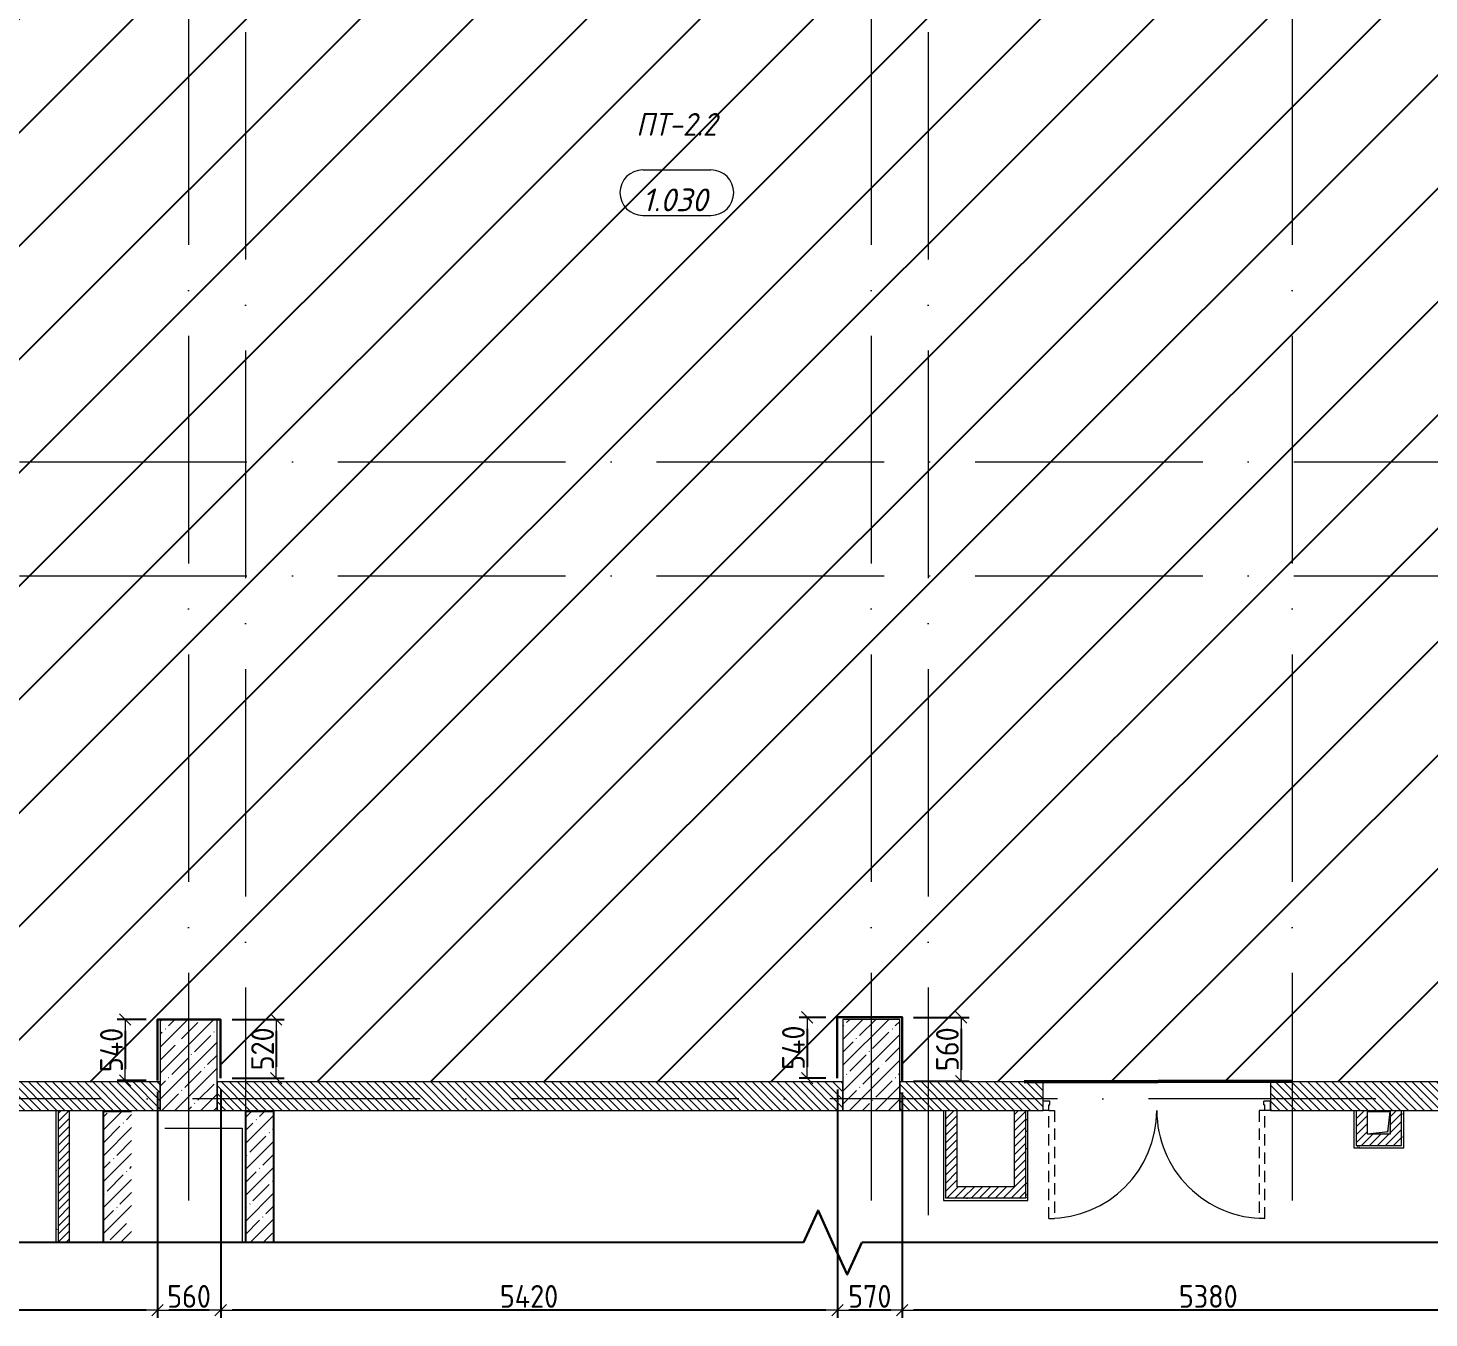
# Model space of a CAD drawing. Header units: millimetres. Extents: x 5993 to 95364, y 87345 to 145529.
# Drawn here: x 18066 to 30379, y 103260 to 114600 of the extents above; entities that cross this region are included whole.
import ezdxf

# ---------------------------------------------------------------- set-up
doc = ezdxf.new("R2010")
doc.units = ezdxf.units.MM
doc.linetypes.add('200_ШТРИХ__ш1_п0_6_', pattern=[160, 100, -60])
doc.linetypes.add('50_200_ШТРИХ_1Т_ш5_п1_п1_', pattern=[1400, 1000, -200, 0, -200])
doc.layers.add('1)Штриховка', color=160, linetype='Continuous')
for name, color, linetype, lineweight in [('A-AREA-IDEN', 7, 'Continuous', 9), ('A-DOOR', 7, 'Continuous', 9), ('A-DOOR-1', 7, '200_ШТРИХ__ш1_п0_6_', 9), ('A-DOOR-FRAM', 7, 'Continuous', 13), ('A-FLOR-IDEN', 7, 'Continuous', 9), ('A-GENM', 7, 'Continuous', 9), ('A-WALL', 7, 'Continuous', 5), ('A-WALL-1', 7, 'Continuous', 50), ('A-WALL-2', 7, 'Continuous', 13), ('A-WALL-FNSH-1', 7, 'Continuous', 5), ('I-WALL', 7, 'Continuous', 5), ('M-EQPM', 7, 'Continuous', 9), ('S-COLS', 7, 'Continuous', 9), ('S-COLS-1', 7, 'Continuous', 5), ('Оси-5', 7, '50_200_ШТРИХ_1Т_ш5_п1_п1_', 9), ('Размеры', 7, 'Continuous', 15)]:
    doc.layers.add(name, color=color, linetype=linetype, lineweight=lineweight)
doc.layers.add('A-FLOR-1', color=7, linetype='Continuous', lineweight=5, true_color=0xc0c0c0)
doc.layers.add('I-WALL-1', color=7, linetype='Continuous', lineweight=5, true_color=0x56bc34)
doc.styles.add('ISOCPEUR_I', font='isocpeui.ttf', dxfattribs={"height": 300})
doc.styles.add('ISOCPEUR_I_2', font='isocpeui.ttf', dxfattribs={"width": 0.9, "height": 140})
doc.styles.add('СПДС', font='isocpeur.ttf', dxfattribs={"width": 0.9})
doc.dimstyles.new('Размера А3', dxfattribs={"dimtxt": 200, "dimasz": 100, "dimexe": 70, "dimexo": 100, "dimgap": 20, "dimtad": 1, "dimdec": 0, "dimrnd": 10, "dimzin": 0, "dimdsep": 46, "dimtxsty": 'СПДС', "dimblk": 'ARROWHEAD_6', "dimcen": 1, "dimclrd": 256, "dimclre": 256, "dimclrt": 256, "dimazin": 0, "dimtfac": 1, "dimtdec": 0, "dimtmove": 2, "dimatfit": 3, "dimfxl": 1, "dimtolj": 1, "dimtzin": 0, "dimarcsym": 0})
pattern_1 = [(45, (-37523.43, 35204.28), (-114.04925, 114.04925), []), (45, (-37409.38, 35204.28), (-114.04925, 114.04925), [201.612, -40.322, 3.353, -36.97])]
pattern_2 = [(135, (-37523.426, 35204.275), (-35.35534, -35.35534), [])]
pattern_3 = [(45, (-37523.426, 35204.275), (-35.35534, 35.35534), [])]
pattern_4 = [(0, (-37523.426, 35204.275), (203.2, 50.8), [3.353, -149.047, 3.353, -149.047, -812.8]), (0, (-37523.426, 35204.275), (203.2, 50.8), [-304.8, 3.353, -301.447, 3.353, -149.047, -355.6]), (0, (-37523.426, 35204.275), (203.2, 50.8), [-762, 3.353, -98.247, 3.353, -250.647]), (120, (-37447.226, 35229.675), (-145.59409, 150.576362), [3.353, -149.047, 3.353, -149.047, -812.8]), (120, (-37447.226, 35229.675), (-145.59409, 150.576362), [-304.8, 3.353, -301.447, 3.353, -149.047, -355.6]), (120, (-37447.226, 35229.675), (-145.59409, 150.576362), [-762, 3.353, -98.247, 3.353, -250.647]), (240, (-37421.826, 35331.275), (-57.60591, -201.376362), [3.353, -149.047, 3.353, -149.047, -812.8]), (240, (-37421.826, 35331.275), (-57.60591, -201.376362), [-304.8, 3.353, -301.447, 3.353, -149.047, -355.6]), (240, (-37421.826, 35331.275), (-57.60591, -201.376362), [-762, 3.353, -98.247, 3.353, -250.647])]

# ---------------------------------------------------------------- blocks, each defined once
blk = doc.blocks.new('110_Дверь_СКБ_2Ст - СОШ_Д-22_1_Дв_2000x2100h_Физкультурный зал_ Зал для хореографии_ Снарядная_ Инвентарная_EI30-25959547-АР1_Маркировочный план 1 этажа копия 1')
at = {"layer": 'A-DOOR'}
for centre, start, end in [((-937.5, 125), 360, 90), ((962.5, 125), 90, 180)]:
    blk.add_arc(centre, 950, start, end, dxfattribs=at)
at = {"layer": 'A-DOOR-1'}
for p, q in [((-937.5, 1075), (-887.5, 1075)), ((-937.5, 1075), (-937.5, 125)), ((-887.5, 125), (-887.5, 1075)), ((962.5, 1075), (912.5, 1075)), ((912.5, 125), (912.5, 1075)), ((962.5, 1075), (962.5, 125)), ((-937.5, 125), (-887.5, 125)), ((962.5, 125), (912.5, 125))]:
    blk.add_line(p, q, dxfattribs=at)
at = {"layer": 'A-DOOR-FRAM'}
for p, q in [((-987.5, 125), (-987.5, 45)), ((-987.5, 125), (-937.5, 125)), ((-937.5, 125), (-937.5, 75)), ((962.5, 125), (962.5, 75)), ((962.5, 125), (1012.5, 125)), ((1012.5, 125), (1012.5, 45)), ((-987.5, 45), (-927.5, 45)), ((-927.5, 75), (-937.5, 75)), ((-927.5, 75), (-927.5, 45)), ((952.5, 75), (952.5, 45)), ((962.5, 75), (952.5, 75)), ((952.5, 45), (1012.5, 45))]:
    blk.add_line(p, q, dxfattribs=at)
blk = doc.blocks.new('Канал вертикальный прямоугольный - Шахта - значок проема-24087354-АР1_Маркировочный план 1 этажа копия 1')
at = {"layer": 'M-EQPM'}
blk.add_hatch(color=256, dxfattribs=at).paths.add_polyline_path([(-100, 100), (-100, -100), (-80, 80), (100, 100)])
for p, q in [((-100, -100), (-100, 100)), ((-100, 100), (100, 100)), ((-80, 80), (-100, -100)), ((-80, 80), (100, 100)), ((100, 100), (100, -100)), ((100, -100), (-100, -100))]:
    blk.add_line(p, q, dxfattribs=at)
blk = doc.blocks.new('АР_Перемычка1 - АР_Перемычка-25959567-АР1_Маркировочный план 1 этажа копия 1')
at = {"layer": 'A-GENM'}
blk.add_line((-400, -125), (-393, -125), dxfattribs=at)
blk = doc.blocks.new('_АР1 _ Марка Помещения - Номер-24991460-АР1_Маркировочный план 2 этажа')
at = {"layer": 'A-AREA-IDEN'}
for p, q in [((-2.99, 4), (3.01, 4)), ((-2.99, 0), (3.01, 0))]:
    blk.add_line(p, q, dxfattribs=at)
for centre, start, end in [((-2.99, 2), 90, 270), ((3.01, 2), 270, 90)]:
    blk.add_arc(centre, 2, start, end, dxfattribs=at)
blk = doc.blocks.new('ARROWHEAD_6')
at = {"color": 0, "linetype": 'Continuous'}
for p, q in [((0, 0), (-1, 0)), ((-0.5, -0.5), (0.5, 0.5))]:
    blk.add_line(p, q, dxfattribs=at)
blk = doc.blocks.new('*D4092')
at = {"layer": 'Defpoints', "color": 0, "lineweight": -2, "transparency": 16777216}
for p in [(25749, 105343), (31129, 105343), (25749, 103330)]:
    blk.add_point(p, dxfattribs=at)
at = {"layer": 'Размеры', "lineweight": -2, "transparency": 16777216}
for p, q in [((25749, 105243), (25749, 103260)), ((31129, 105243), (31129, 103260)), ((31029, 103330), (25849, 103330))]:
    blk.add_line(p, q, dxfattribs=at)
at = {"layer": 'Размеры', "lineweight": -2, "transparency": 16777216, "xscale": 100, "yscale": 100, "zscale": 100, "rotation": 180}
blk.add_blockref('ARROWHEAD_6', (25749, 103330), dxfattribs=at)
at = {"layer": 'Размеры', "lineweight": -2, "transparency": 16777216, "xscale": 100, "yscale": 100, "zscale": 100}
blk.add_blockref('ARROWHEAD_6', (31129, 103330), dxfattribs=at)
at = {"layer": 'Размеры', "lineweight": -2, "transparency": 16777216, "insert": (28439, 103450), "char_height": 200, "attachment_point": 5, "style": 'СПДС'}
blk.add_mtext('\\A1;5380', dxfattribs=at)
blk = doc.blocks.new('*D4093')
at = {"layer": 'Defpoints', "color": 0, "lineweight": -2, "transparency": 16777216}
for p in [(25179, 105368), (25749, 105343), (25179, 103330)]:
    blk.add_point(p, dxfattribs=at)
at = {"layer": 'Размеры', "lineweight": -2, "transparency": 16777216}
for p, q in [((25179, 105268), (25179, 103260)), ((25749, 105243), (25749, 103260)), ((25649, 103330), (25279, 103330))]:
    blk.add_line(p, q, dxfattribs=at)
at = {"layer": 'Размеры', "lineweight": -2, "transparency": 16777216, "xscale": 100, "yscale": 100, "zscale": 100, "rotation": 180}
blk.add_blockref('ARROWHEAD_6', (25179, 103330), dxfattribs=at)
at = {"layer": 'Размеры', "lineweight": -2, "transparency": 16777216, "xscale": 100, "yscale": 100, "zscale": 100}
blk.add_blockref('ARROWHEAD_6', (25749, 103330), dxfattribs=at)
at = {"layer": 'Размеры', "lineweight": -2, "transparency": 16777216, "insert": (25464, 103450), "char_height": 200, "attachment_point": 5, "style": 'СПДС'}
blk.add_mtext('\\A1;570', dxfattribs=at)
blk = doc.blocks.new('*D4094')
at = {"layer": 'Defpoints', "color": 0, "lineweight": -2, "transparency": 16777216}
for p in [(19759, 105368), (25179, 105368), (19759, 103330)]:
    blk.add_point(p, dxfattribs=at)
at = {"layer": 'Размеры', "lineweight": -2, "transparency": 16777216}
for p, q in [((19759, 105268), (19759, 103260)), ((25179, 105268), (25179, 103260)), ((25079, 103330), (19859, 103330))]:
    blk.add_line(p, q, dxfattribs=at)
at = {"layer": 'Размеры', "lineweight": -2, "transparency": 16777216, "xscale": 100, "yscale": 100, "zscale": 100, "rotation": 180}
blk.add_blockref('ARROWHEAD_6', (19759, 103330), dxfattribs=at)
at = {"layer": 'Размеры', "lineweight": -2, "transparency": 16777216, "xscale": 100, "yscale": 100, "zscale": 100}
blk.add_blockref('ARROWHEAD_6', (25179, 103330), dxfattribs=at)
at = {"layer": 'Размеры', "lineweight": -2, "transparency": 16777216, "insert": (22469, 103450), "char_height": 200, "attachment_point": 5, "style": 'СПДС'}
blk.add_mtext('\\A1;5420', dxfattribs=at)
blk = doc.blocks.new('*D4095')
at = {"layer": 'Defpoints', "color": 0, "lineweight": -2, "transparency": 16777216}
for p in [(19204, 105348), (19759, 105368), (19204, 103330)]:
    blk.add_point(p, dxfattribs=at)
at = {"layer": 'Размеры', "lineweight": -2, "transparency": 16777216}
for p, q in [((19204, 105248), (19204, 103260)), ((19759, 105268), (19759, 103260)), ((19659, 103330), (19304, 103330))]:
    blk.add_line(p, q, dxfattribs=at)
at = {"layer": 'Размеры', "lineweight": -2, "transparency": 16777216, "xscale": 100, "yscale": 100, "zscale": 100, "rotation": 180}
blk.add_blockref('ARROWHEAD_6', (19204, 103330), dxfattribs=at)
at = {"layer": 'Размеры', "lineweight": -2, "transparency": 16777216, "xscale": 100, "yscale": 100, "zscale": 100}
blk.add_blockref('ARROWHEAD_6', (19759, 103330), dxfattribs=at)
at = {"layer": 'Размеры', "lineweight": -2, "transparency": 16777216, "insert": (19481, 103450), "char_height": 200, "attachment_point": 5, "style": 'СПДС'}
blk.add_mtext('\\A1;560', dxfattribs=at)
blk = doc.blocks.new('*D4096')
at = {"layer": 'Defpoints', "color": 0, "lineweight": -2, "transparency": 16777216}
for p in [(13497, 105348), (19204, 105348), (13497, 103330)]:
    blk.add_point(p, dxfattribs=at)
at = {"layer": 'Размеры', "lineweight": -2, "transparency": 16777216}
for p, q in [((13497, 105248), (13497, 103260)), ((19204, 105248), (19204, 103260)), ((19104, 103330), (13597, 103330))]:
    blk.add_line(p, q, dxfattribs=at)
at = {"layer": 'Размеры', "lineweight": -2, "transparency": 16777216, "xscale": 100, "yscale": 100, "zscale": 100, "rotation": 180}
blk.add_blockref('ARROWHEAD_6', (13497, 103330), dxfattribs=at)
at = {"layer": 'Размеры', "lineweight": -2, "transparency": 16777216, "xscale": 100, "yscale": 100, "zscale": 100}
blk.add_blockref('ARROWHEAD_6', (19204, 103330), dxfattribs=at)
at = {"layer": 'Размеры', "lineweight": -2, "transparency": 16777216, "insert": (16350, 103450), "char_height": 200, "attachment_point": 5, "style": 'СПДС'}
blk.add_mtext('\\A1;5710', dxfattribs=at)
blk = doc.blocks.new('*D4115')
at = {"layer": 'Defpoints', "color": 0, "lineweight": -2, "transparency": 16777216}
for p in [(25749, 105903), (25749, 105343), (26266, 105343)]:
    blk.add_point(p, dxfattribs=at)
at = {"layer": 'Размеры', "lineweight": -2, "transparency": 16777216}
for p, q in [((25849, 105903), (26336, 105903)), ((26266, 105803), (26266, 105443)), ((25849, 105343), (26336, 105343))]:
    blk.add_line(p, q, dxfattribs=at)
at = {"layer": 'Размеры', "lineweight": -2, "transparency": 16777216, "xscale": 100, "yscale": 100, "zscale": 100}
for p, rotation in [((26266, 105903), 90), ((26266, 105343), 270)]:
    blk.add_blockref('ARROWHEAD_6', p, dxfattribs=dict(at, rotation=rotation))
at = {"layer": 'Размеры', "lineweight": -2, "transparency": 16777216, "insert": (26146, 105623), "char_height": 200, "attachment_point": 5, "rotation": 90, "style": 'СПДС'}
blk.add_mtext('\\A1;560', dxfattribs=at)
blk = doc.blocks.new('*D4116')
at = {"layer": 'Defpoints', "color": 0, "lineweight": -2, "transparency": 16777216}
for p in [(25179, 105903), (24913, 105368), (25179, 105368)]:
    blk.add_point(p, dxfattribs=at)
at = {"layer": 'Размеры', "lineweight": -2, "transparency": 16777216}
for p, q in [((25079, 105903), (24843, 105903)), ((24913, 105803), (24913, 105468)), ((25079, 105368), (24843, 105368))]:
    blk.add_line(p, q, dxfattribs=at)
at = {"layer": 'Размеры', "lineweight": -2, "transparency": 16777216, "xscale": 100, "yscale": 100, "zscale": 100}
for p, rotation in [((24913, 105903), 90), ((24913, 105368), 270)]:
    blk.add_blockref('ARROWHEAD_6', p, dxfattribs=dict(at, rotation=rotation))
at = {"layer": 'Размеры', "lineweight": -2, "transparency": 16777216, "insert": (24793, 105636), "char_height": 200, "attachment_point": 5, "rotation": 90, "style": 'СПДС'}
blk.add_mtext('\\A1;540', dxfattribs=at)
blk = doc.blocks.new('*D4117')
at = {"layer": 'Defpoints', "color": 0, "lineweight": -2, "transparency": 16777216}
for p in [(19759, 105883), (19759, 105368), (20247, 105368)]:
    blk.add_point(p, dxfattribs=at)
at = {"layer": 'Размеры', "lineweight": -2, "transparency": 16777216}
for p, q in [((19859, 105883), (20317, 105883)), ((20247, 105783), (20247, 105468)), ((19859, 105368), (20317, 105368))]:
    blk.add_line(p, q, dxfattribs=at)
at = {"layer": 'Размеры', "lineweight": -2, "transparency": 16777216, "xscale": 100, "yscale": 100, "zscale": 100}
for p, rotation in [((20247, 105883), 90), ((20247, 105368), 270)]:
    blk.add_blockref('ARROWHEAD_6', p, dxfattribs=dict(at, rotation=rotation))
at = {"layer": 'Размеры', "lineweight": -2, "transparency": 16777216, "insert": (20127, 105626), "char_height": 200, "attachment_point": 5, "rotation": 90, "style": 'СПДС'}
blk.add_mtext('\\A1;520', dxfattribs=at)
blk = doc.blocks.new('*D4118')
at = {"layer": 'Defpoints', "color": 0, "lineweight": -2, "transparency": 16777216}
for p in [(19204, 105883), (18919, 105348), (19204, 105348)]:
    blk.add_point(p, dxfattribs=at)
at = {"layer": 'Размеры', "lineweight": -2, "transparency": 16777216}
for p, q in [((19104, 105883), (18849, 105883)), ((18919, 105783), (18919, 105448)), ((19104, 105348), (18849, 105348))]:
    blk.add_line(p, q, dxfattribs=at)
at = {"layer": 'Размеры', "lineweight": -2, "transparency": 16777216, "xscale": 100, "yscale": 100, "zscale": 100}
for p, rotation in [((18919, 105883), 90), ((18919, 105348), 270)]:
    blk.add_blockref('ARROWHEAD_6', p, dxfattribs=dict(at, rotation=rotation))
at = {"layer": 'Размеры', "lineweight": -2, "transparency": 16777216, "insert": (18799, 105616), "char_height": 200, "attachment_point": 5, "rotation": 90, "style": 'СПДС'}
blk.add_mtext('\\A1;540', dxfattribs=at)

msp = doc.modelspace()

# ---------------------------------------------------------------- hatches: boundary and pattern name
at = {"layer": '1)Штриховка', "lineweight": -2, "transparency": 33554687}
h = msp.add_hatch(dxfattribs=at)
h.set_pattern_fill('ANSI31', color=256, scale=222)
h.paths.add_polyline_path([(37076.6, 120385.3), (36376.6, 120385.3), (36376.6, 120635.3), (31676.6, 120635.3), (31676.6, 120085.3), (31176.6, 120085.3), (31176.6, 120635.3), (25726.6, 120635.3), (25726.6, 120085.3), (25226.6, 120085.3), (25226.6, 120635.3), (19726.6, 120635.3), (19726.6, 120085.3), (19226.6, 120085.3), (19216.6, 120085.3), (19216.6, 120635.3), (19222.6, 120785.3), (12776.6, 120785.3), (12776.6, 109335.3), (12926.6, 109335.3), (12926.6, 107335.3), (12926.6, 105585), (13476.6, 105585), (13476.6, 105335), (19203.6, 105335), (19203.6, 105885), (19758.6, 105885), (19758.6, 105335), (25178.6, 105335), (25178.6, 105903.3), (25748.6, 105903.3), (25748.6, 105335), (26819.8, 105335), (28986.6, 105342.6), (28986.6, 105335), (31128.6, 105335), (31128.6, 105893.3), (31688.6, 105893.3), (31688.6, 105335), (33811.3, 105335), (36231.6, 105343.5), (36231.6, 105185.3), (37076.6, 105185.3)])
h.paths.add_polyline_path([(13619.7, 110535.3), (13626.6, 110535.3), (13626.6, 112004.8), (13619.7, 112004.8)], flags=16)
h.paths.add_polyline_path([(36101.2, 116885.3), (36101.2, 119191.8), (36926.6, 119191.8), (36926.6, 119071.8), (36221.2, 119071.8), (36221.2, 117005.3), (36376.6, 117005.3), (36376.6, 116885.3)], flags=16)
h.paths.add_polyline_path([(36166.6, 111998.3), (36886.6, 111998.3), (36926.6, 111988.5), (36926.6, 111933.5), (36231.2, 111933.5), (36231.2, 110590.3), (36376.6, 110590.3), (36376.6, 110535.3), (36166.6, 110535.3)], flags=16)
at = {"layer": 'A-WALL'}
h = msp.add_hatch(dxfattribs=at)
h.set_pattern_fill('FP_1', color=256, style=0, pattern_type=2)
h.set_pattern_definition(pattern_1)
h.paths.add_polyline_path([(18726.6, 105075.3), (18726.6, 103924.1), (18976.6, 103924.1), (18976.6, 105075.3)])
h = msp.add_hatch(dxfattribs=at)
h.set_pattern_fill('FP_1', color=256, style=0, pattern_type=2)
h.set_pattern_definition(pattern_1)
h.paths.add_polyline_path([(19976.6, 103924.1), (19976.6, 105075.3), (20226.6, 105075.3), (20226.6, 103924.1)])
at = {"layer": 'I-WALL'}
h = msp.add_hatch(dxfattribs=at)
h.set_pattern_fill('FP_2', color=256, style=0, pattern_type=2)
h.set_pattern_definition(pattern_2)
h.paths.add_polyline_path([(20226.6, 105085), (20226.6, 105335), (19726.6, 105335), (19726.6, 105085)])
h.paths.add_polyline_path([(18309.5, 105085), (19226.6, 105085), (19226.6, 105335), (13476.6, 105335), (13476.6, 105085), (15811.5, 105085)])
h = msp.add_hatch(dxfattribs=at)
h.set_pattern_fill('FP_2', color=256, style=0, pattern_type=2)
h.set_pattern_definition(pattern_2)
h.paths.add_polyline_path([(33951.6, 105085), (34201.6, 105085), (34201.6, 105335), (31676.6, 105335), (31676.6, 105085), (31722.3, 105085)])
h.paths.add_polyline_path([(31176.6, 105085), (31176.6, 105335), (28986.6, 105335), (28986.6, 105085), (30158.3, 105085)])
h.paths.add_polyline_path([(26722.5, 105085), (26986.6, 105085), (26986.6, 105335), (25726.6, 105335), (25726.6, 105085)])
h.paths.add_polyline_path([(25226.6, 105085), (25226.6, 105335), (20226.6, 105335), (20226.6, 105085), (25055.9, 105085)])
h = msp.add_hatch(dxfattribs=at)
h.set_pattern_fill('FP_3', color=256, style=0, pattern_type=2)
h.set_pattern_definition(pattern_3)
h.paths.add_polyline_path([(18429.5, 105085), (18329.5, 105085), (18329.5, 103924.1), (18429.5, 103924.1)])
h = msp.add_hatch(dxfattribs=at)
h.set_pattern_fill('FP_3', color=256, style=0, pattern_type=2)
h.set_pattern_definition(pattern_3)
h.paths.add_polyline_path([(26232.6, 104414), (26232.6, 105085), (26132.6, 105085), (26132.6, 104414)])
h = msp.add_hatch(dxfattribs=at)
h.set_pattern_fill('FP_3', color=256, style=0, pattern_type=2)
h.set_pattern_definition(pattern_3)
h.paths.add_polyline_path([(26732.6, 104414), (26832.6, 104414), (26832.6, 105085), (26732.6, 105085)])
h = msp.add_hatch(dxfattribs=at)
h.set_pattern_fill('FP_3', color=256, style=0, pattern_type=2)
h.set_pattern_definition(pattern_3)
h.paths.add_polyline_path([(29838.3, 104875.3), (29838.3, 105085), (29738.3, 105085), (29738.3, 104875.3)])
h = msp.add_hatch(dxfattribs=at)
h.set_pattern_fill('FP_3', color=256, style=0, pattern_type=2)
h.set_pattern_definition(pattern_3)
h.paths.add_polyline_path([(30038.3, 104875.3), (30138.3, 104875.3), (30138.3, 105085), (30038.3, 105085), (30038.3, 104895.3)])
h = msp.add_hatch(dxfattribs=at)
h.set_pattern_fill('FP_3', color=256, style=0, pattern_type=2)
h.set_pattern_definition(pattern_3)
h.paths.add_polyline_path([(30138.3, 104775.3), (30138.3, 104875.3), (29738.3, 104875.3), (29738.3, 104775.3), (30055.7, 104775.3)])
h = msp.add_hatch(dxfattribs=at)
h.set_pattern_fill('FP_3', color=256, style=0, pattern_type=2)
h.set_pattern_definition(pattern_3)
h.paths.add_polyline_path([(26132.6, 104314), (26832.6, 104314), (26832.6, 104414), (26132.6, 104414)])
at = {"layer": 'I-WALL-1'}
h = msp.add_hatch(dxfattribs=at)
h.set_pattern_fill('FP_4', color=256, style=0, pattern_type=2)
h.set_pattern_definition(pattern_4)
h.paths.add_polyline_path([(18309.5, 103924.1), (18309.5, 105085), (18329.5, 105085), (18329.5, 103924.1)])
h = msp.add_hatch(dxfattribs=at)
h.set_pattern_fill('FP_4', color=256, style=0, pattern_type=2)
h.set_pattern_definition(pattern_4)
h.paths.add_polyline_path([(26132.6, 104314), (26132.6, 105085), (26112.6, 105085), (26112.6, 104314)])
h = msp.add_hatch(dxfattribs=at)
h.set_pattern_fill('FP_4', color=256, style=0, pattern_type=2)
h.set_pattern_definition(pattern_4)
h.paths.add_polyline_path([(26852.6, 104314), (26852.6, 105085), (26832.6, 105085), (26832.6, 104314)])
h = msp.add_hatch(dxfattribs=at)
h.set_pattern_fill('FP_4', color=256, style=0, pattern_type=2)
h.set_pattern_definition(pattern_4)
h.paths.add_polyline_path([(29738.3, 104775.3), (29738.3, 105085), (29718.3, 105085), (29718.3, 104775.3)])
h = msp.add_hatch(dxfattribs=at)
h.set_pattern_fill('FP_4', color=256, style=0, pattern_type=2)
h.set_pattern_definition(pattern_4)
h.paths.add_polyline_path([(30138.3, 104775.3), (30158.3, 104775.3), (30158.3, 105085), (30138.3, 105085), (30138.3, 104875.3)])
h = msp.add_hatch(dxfattribs=at)
h.set_pattern_fill('FP_4', color=256, style=0, pattern_type=2)
h.set_pattern_definition(pattern_4)
h.paths.add_polyline_path([(29718.3, 104755.3), (30158.3, 104755.3), (30158.3, 104775.3), (29718.3, 104775.3)])
h = msp.add_hatch(dxfattribs=at)
h.set_pattern_fill('FP_4', color=256, style=0, pattern_type=2)
h.set_pattern_definition(pattern_4)
h.paths.add_polyline_path([(26112.6, 104294), (26852.6, 104294), (26852.6, 104314), (26112.6, 104314)])
at = {"layer": 'S-COLS'}
h = msp.add_hatch(dxfattribs=at)
h.set_pattern_fill('FP_1', color=256, style=0, pattern_type=2)
h.set_pattern_definition(pattern_1)
h.paths.add_polyline_path([(19726.6, 105085), (19726.6, 105885), (19226.6, 105885), (19226.6, 105085)])
h = msp.add_hatch(dxfattribs=at)
h.set_pattern_fill('FP_1', color=256, style=0, pattern_type=2)
h.set_pattern_definition(pattern_1)
h.paths.add_polyline_path([(25726.6, 105085), (25726.6, 105885), (25226.6, 105885), (25226.6, 105085)])

# ---------------------------------------------------------------- linework, layer by layer
at = {"layer": 'A-FLOR-1'}
for p, q in [((20226.6, 105085), (20226.6, 105075.3)), ((19268.6, 104928.2), (19948.6, 104928.2)), ((19948.6, 104928.2), (19948.6, 103924.1))]:
    msp.add_line(p, q, dxfattribs=at)
at = {"layer": 'A-WALL'}
for p, q in [((19226.6, 105085), (19226.6, 105335)), ((19726.6, 105335), (19726.6, 105085)), ((25226.6, 105085), (25226.6, 105335)), ((25726.6, 105335), (25726.6, 105085)), ((18329.5, 105085), (18329.5, 103924.1)), ((26132.6, 104314), (26132.6, 105085)), ((26832.6, 105085), (26832.6, 104314)), ((29738.3, 105085), (29738.3, 104775.3)), ((30138.3, 104775.3), (30138.3, 105085)), ((29738.3, 104775.3), (30138.3, 104775.3)), ((26832.6, 104314), (26132.6, 104314))]:
    msp.add_line(p, q, dxfattribs=at)
at = {"layer": 'A-WALL-1', "lineweight": 25}
for p, q in [((18726.6, 105075.3), (18726.6, 103924.1)), ((18976.6, 105075.3), (18726.6, 105075.3)), ((20226.6, 105075.3), (19976.6, 105075.3)), ((19976.6, 105075.3), (19976.6, 103924.1)), ((20226.6, 103924.1), (20226.6, 105075.3))]:
    msp.add_line(p, q, dxfattribs=at)
at = {"layer": 'A-WALL-2'}
for p, q in [((19226.6, 105335), (13476.6, 105335)), ((25226.6, 105335), (19726.6, 105335)), ((26986.6, 105335), (25726.6, 105335)), ((26986.6, 105085), (26986.6, 105335)), ((31176.6, 105335), (28986.6, 105335)), ((28986.6, 105335), (28986.6, 105085)), ((13476.6, 105085), (19226.6, 105085)), ((19726.6, 105085), (25226.6, 105085)), ((25726.6, 105085), (26986.6, 105085)), ((28986.6, 105085), (31176.6, 105085))]:
    msp.add_line(p, q, dxfattribs=at)
at = {"layer": 'A-WALL-FNSH-1'}
for p, q in [((18309.5, 105085), (18309.5, 103924.1)), ((18429.5, 103924.1), (18429.5, 105085)), ((26112.6, 105085), (26112.6, 104294)), ((26232.6, 104414), (26232.6, 105085)), ((26732.6, 105085), (26732.6, 104414)), ((26852.6, 104294), (26852.6, 105085)), ((29718.3, 105085), (29718.3, 104755.3)), ((29838.3, 104875.3), (29838.3, 105085)), ((30038.3, 105085), (30038.3, 105075.3)), ((30158.3, 104755.3), (30158.3, 105085)), ((29718.3, 104755.3), (30158.3, 104755.3)), ((26112.6, 104294), (26852.6, 104294)), ((26732.6, 104414), (26232.6, 104414))]:
    msp.add_line(p, q, dxfattribs=at)
at = {"layer": 'S-COLS'}
for p, q in [((19226.6, 105335), (19226.6, 105085)), ((19726.6, 105085), (19726.6, 105335)), ((25226.6, 105335), (25226.6, 105085)), ((25726.6, 105085), (25726.6, 105335))]:
    msp.add_line(p, q, dxfattribs=at)
at = {"layer": 'S-COLS-1'}
for p, q in [((19226.6, 105885), (19226.6, 105335)), ((19726.6, 105885), (19226.6, 105885)), ((19726.6, 105335), (19726.6, 105885)), ((25226.6, 105885), (25226.6, 105335)), ((25726.6, 105885), (25226.6, 105885)), ((25726.6, 105335), (25726.6, 105885)), ((19226.6, 105085), (19726.6, 105085)), ((25226.6, 105085), (25726.6, 105085))]:
    msp.add_line(p, q, dxfattribs=at)
at = {"layer": 'Оси-5', "color": 253, "lineweight": 15, "ltscale": 2}
for p, q in [((19476.6, 123093.8), (19476.6, 103924.1)), ((25476.6, 123093.8), (25476.6, 103924.1)), ((29176.6, 123093.8), (29176.6, 103924.1)), ((19976.6, 122965), (19976.6, 103924.1)), ((25976.6, 122965), (25976.6, 103924.1)), ((9589.1, 110785.3), (38313.1, 110785.3)), ((9589.1, 109785.3), (38313.1, 109785.3)), ((38313.1, 105185.3), (9589.1, 105185.3))]:
    msp.add_line(p, q, dxfattribs=at)
at = {"layer": 'Размеры', "lineweight": 50}
msp.add_line((29176.6, 105343.3), (26819.8, 105335), dxfattribs=at)
at = {"layer": 'Размеры', "color": 0, "lineweight": -2}
for p, q in [((24882, 103924.1), (11876.6, 103924.1)), ((38165.2, 103924.1), (25393.2, 103924.1))]:
    msp.add_line(p, q, dxfattribs=at)
at = {"layer": 'Размеры', "lineweight": 30}
for points in [[(25748.6, 105343.3), (25748.6, 105903.3), (25178.6, 105903.3), (25178.6, 105368.3)], [(19758.6, 105368.3), (19758.6, 105883.3), (19203.6, 105883.3), (19203.6, 105348.3)], [(24882, 103924.1), (25009.8, 104206.2), (25137.6, 103924.1), (25265.4, 103642), (25393.2, 103924.1)]]:
    msp.add_lwpolyline(points, dxfattribs=at)

# ---------------------------------------------------------------- block references
at = {"layer": 'A-AREA-IDEN', "xscale": 99.99999999999993, "yscale": 99.99999999999993, "zscale": 99.99999999999993}
msp.add_blockref('_АР1 _ Марка Помещения - Номер-24991460-АР1_Маркировочный план 2 этажа', (23767.3, 112953.1), dxfattribs=at)
at = {"layer": 'A-DOOR', "rotation": 180}
msp.add_blockref('110_Дверь_СКБ_2Ст - СОШ_Д-22_1_Дв_2000x2100h_Физкультурный зал_ Зал для хореографии_ Снарядная_ Инвентарная_EI30-25959547-АР1_Маркировочный план 1 этажа копия 1', (27999.1, 105210), dxfattribs=at)
at = {"layer": 'A-GENM', "rotation": 180}
msp.add_blockref('АР_Перемычка1 - АР_Перемычка-25959567-АР1_Маркировочный план 1 этажа копия 1', (28986.6, 105210), dxfattribs=at)
at = {"layer": 'M-EQPM', "rotation": 180}
msp.add_blockref('Канал вертикальный прямоугольный - Шахта - значок проема-24087354-АР1_Маркировочный план 1 этажа копия 1', (29938.3, 104975.3), dxfattribs=at)

# ---------------------------------------------------------------- texts
at = {"layer": 'A-AREA-IDEN', "insert": (23749.5, 112989.3), "char_height": 200, "width": 688.797, "attachment_point": 8, "line_spacing_factor": 1.139951, "style": 'ISOCPEUR_I'}
msp.add_mtext('\\pxqc,t6.35,12.7,19.05,25.4,31.75,38.1,44.45,50.8,57.15,63.5,69.85,76.2,82.55,88.9,95.25,101.6,107.95,114.3,120.65,127,133.35,139.7,146.05,152.4,158.75,165.1,171.45,177.8,184.15,190.5,196.85,203.2;1.030', dxfattribs=at)
at = {"layer": 'A-FLOR-IDEN', "insert": (23764.9, 113753.1), "char_height": 200, "width": 518.4, "attachment_point": 5, "line_spacing_factor": 1.139951, "style": 'ISOCPEUR_I_2'}
msp.add_mtext('\\pxqc,t0.45,0.9,1.35,1.8,2.25,2.7,3.15,3.6,4.05,4.5,4.95,5.4,5.85,6.3,6.75,7.2,7.65,8.1,8.55,9,9.45,9.9,10.35,10.8,11.25,11.7,12.15,12.6,13.05,13.5,13.95,14.4;ПТ-2.2', dxfattribs=at)

# ---------------------------------------------------------------- dimensions: what is measured, and where the dimension line sits
at = {"layer": 'Размеры', "color": 0, "lineweight": -2}
for base, p1, p2, picture, middle in [((18919.4, 105348.3), (19203.6, 105883.3), (19203.6, 105348.3), '*D4118', (18799.4, 105615.8)), ((20247.5, 105368.3), (19758.6, 105883.3), (19758.6, 105368.3), '*D4117', (20127.5, 105625.8)), ((24913.2, 105368.3), (25178.6, 105903.3), (25178.6, 105368.3), '*D4116', (24793.2, 105635.8)), ((26266.5, 105343.3), (25748.6, 105903.3), (25748.6, 105343.3), '*D4115', (26146.5, 105623.3))]:
    dim = msp.add_linear_dim(base=base, p1=p1, p2=p2, angle=90, dimstyle='Размера А3', dxfattribs=at)
    dim.commit()
    dim.dimension.update_dxf_attribs({"geometry": picture, "text_midpoint": middle})
for base, p1, p2, picture, middle in [((13496.6, 103330), (19203.6, 105348.3), (13496.6, 105348.3), '*D4096', (16350.1, 103450)), ((19203.6, 103330), (19758.6, 105368.3), (19203.6, 105348.3), '*D4095', (19481.1, 103450)), ((19758.6, 103330), (25178.6, 105368.3), (19758.6, 105368.3), '*D4094', (22468.6, 103450)), ((25178.6, 103330), (25748.6, 105343.3), (25178.6, 105368.3), '*D4093', (25463.6, 103450)), ((25748.6, 103330), (31128.6, 105343.3), (25748.6, 105343.3), '*D4092', (28438.6, 103450))]:
    dim = msp.add_linear_dim(base=base, p1=p1, p2=p2, dimstyle='Размера А3', dxfattribs=at)
    dim.commit()
    dim.dimension.update_dxf_attribs({"geometry": picture, "text_midpoint": middle})

doc.saveas('drawing.dxf')
